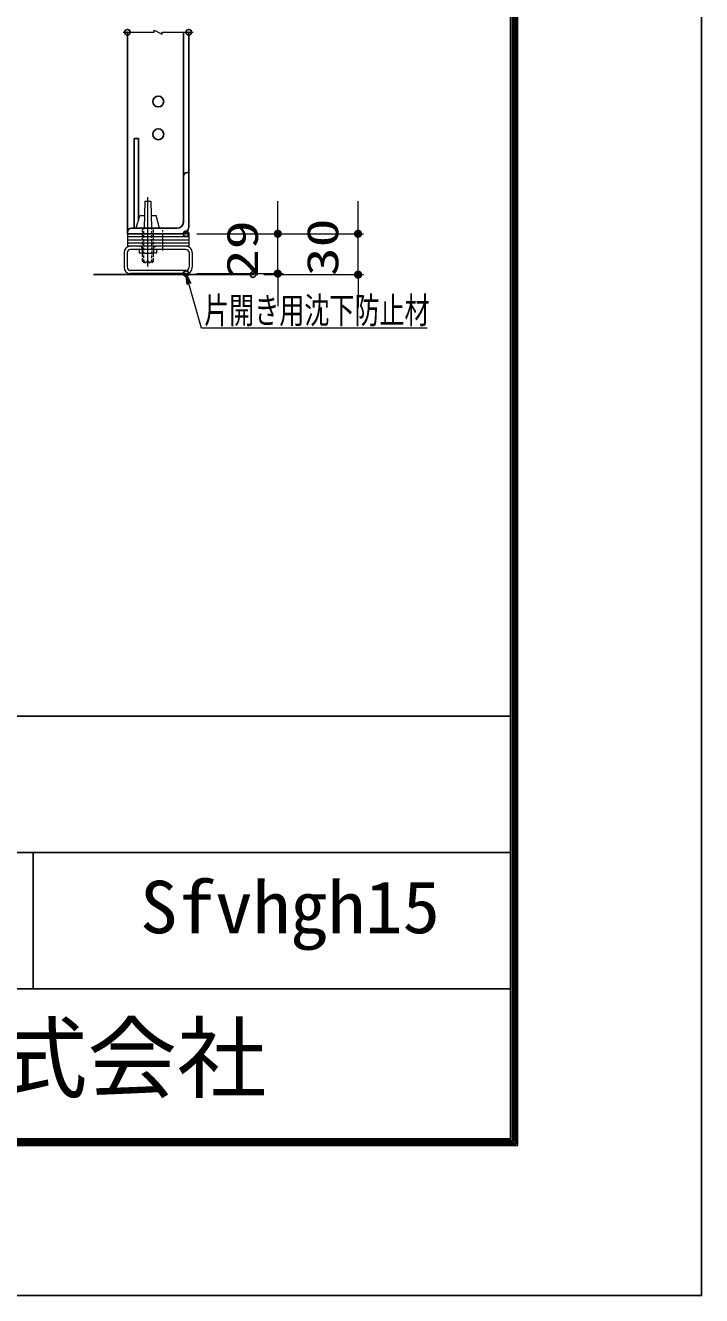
# Model space of a CAD drawing. Units: millimetres, scale not verified. Extents: x -5249 to 5251, y -3712 to 3712.
# Drawn here: x 4011 to 5251, y -3712 to -1383 of the extents above; entities that cross this region are included whole.
import ezdxf
from ezdxf.enums import TextEntityAlignment as Align

# ---------------------------------------------------------------- set-up
doc = ezdxf.new("R2010")
doc.units = ezdxf.units.MM
doc.header["$LTSCALE"] = 20
doc.header["$PDMODE"] = 32
doc.header["$PDSIZE"] = 10
for name, pattern in [('USER1', [0.375, 0.25, -0.125]), ('USER2', [50.8, 31.75, -6.35, 6.35, -6.35]), ('USER3', [1.125, 0.75, -0.125, 0.125, -0.125])]:
    doc.linetypes.add(name, pattern=pattern)
for name, color, linetype, lineweight in [('0-0_D-TTL', 7, 'Continuous', 25), ('0-2_D-STR1', 1, 'Continuous', 25), ('0-4_0', 7, 'Continuous', 25), ('0-5_D-STR-DIM', 7, 'Continuous', 13), ('0-7_D-STR-TXT', 7, 'Continuous', 13), ('0-9_D-BMK', 2, 'Continuous', 13), ('0-A_D-BGD', 7, 'Continuous', 25), ('0-B_D-STR3', 3, 'Continuous', 13)]:
    doc.layers.add(name, color=color, linetype=linetype, lineweight=lineweight)
doc.layers.add('0-1_D-TTL-TXT', color=7, linetype='Continuous')
doc.layers.add('0-6_Defpoints', color=7, linetype='Continuous')
doc.styles.add('ＭＳ ゴシック', font='')
doc.styles.get('ＭＳ ゴシック').set_extended_font_data('MS Gothic')

# ---------------------------------------------------------------- blocks, each defined once
blk = doc.blocks.new('_DotSmall')
at = {"layer": '0-4_0'}
for points in [[(0, 0), (-2.5, 0), (-2.48, 0.313)], [(0, 0), (-2.48, -0.313), (-2.5, 0)], [(0, 0), (-2.48, 0.313), (-2.421, 0.622)], [(0, 0), (-2.421, -0.622), (-2.48, -0.313)], [(0, 0), (-2.421, 0.622), (-2.324, 0.92)], [(0, 0), (-2.324, -0.92), (-2.421, -0.622)], [(0, 0), (-2.324, 0.92), (-2.191, 1.204)], [(0, 0), (-2.191, -1.204), (-2.324, -0.92)], [(0, 0), (-2.191, 1.204), (-2.023, 1.469)], [(0, 0), (-2.023, -1.469), (-2.191, -1.204)], [(0, 0), (-2.023, 1.469), (-1.822, 1.711)], [(0, 0), (-1.822, -1.711), (-2.023, -1.469)], [(0, 0), (-1.822, 1.711), (-1.594, 1.926)], [(0, 0), (-1.594, -1.926), (-1.822, -1.711)], [(0, 0), (-1.594, 1.926), (-1.34, 2.111)], [(0, 0), (-1.34, -2.111), (-1.594, -1.926)], [(0, 0), (-1.34, 2.111), (-1.064, 2.262)], [(0, 0), (-1.064, -2.262), (-1.34, -2.111)], [(0, 0), (-1.064, 2.262), (-0.773, 2.378)], [(0, 0), (-0.773, -2.378), (-1.064, -2.262)], [(0, 0), (-0.773, 2.378), (-0.468, 2.456)], [(0, 0), (-0.468, -2.456), (-0.773, -2.378)], [(0, 0), (-0.468, 2.456), (-0.157, 2.495)], [(0, 0), (-0.157, -2.495), (-0.468, -2.456)], [(0, 0), (-0.157, 2.495), (0.157, 2.495)], [(0, 0), (0.157, -2.495), (-0.157, -2.495)], [(0, 0), (0.157, 2.495), (0.468, 2.456)], [(0, 0), (0.468, 2.456), (0.773, 2.378)], [(0, 0), (0.773, 2.378), (1.064, 2.262)], [(0, 0), (1.064, 2.262), (1.34, 2.111)], [(0, 0), (1.34, 2.111), (1.594, 1.926)], [(0, 0), (1.594, 1.926), (1.822, 1.711)], [(0, 0), (1.822, 1.711), (2.023, 1.469)], [(0, 0), (2.023, 1.469), (2.191, 1.204)], [(0, 0), (2.191, 1.204), (2.324, 0.92)], [(0, 0), (2.324, 0.92), (2.421, 0.622)], [(0, 0), (2.421, 0.622), (2.48, 0.313)], [(0, 0), (2.48, 0.313), (2.5, 0)], [(0, 0), (0.468, -2.456), (0.157, -2.495)], [(0, 0), (0.773, -2.378), (0.468, -2.456)], [(0, 0), (1.064, -2.262), (0.773, -2.378)], [(0, 0), (1.34, -2.111), (1.064, -2.262)], [(0, 0), (1.594, -1.926), (1.34, -2.111)], [(0, 0), (1.822, -1.711), (1.594, -1.926)], [(0, 0), (2.023, -1.469), (1.822, -1.711)], [(0, 0), (2.191, -1.204), (2.023, -1.469)], [(0, 0), (2.324, -0.92), (2.191, -1.204)], [(0, 0), (2.421, -0.622), (2.324, -0.92)], [(0, 0), (2.48, -0.313), (2.421, -0.622)], [(0, 0), (2.5, 0), (2.48, -0.313)]]:
    blk.add_solid(points, dxfattribs=at)
blk = doc.blocks.new('_Open')
at = {"layer": '0-4_0'}
blk.add_line((-20, 3.33), (0, 0), dxfattribs=at)
blk.add_lwpolyline([(-20, -3.33), (0, 0), (-20, 0)], dxfattribs=at)

msp = doc.modelspace()

# ---------------------------------------------------------------- linework, layer by layer
at = {"layer": '0-0_D-TTL'}
for p, q in [((2650.64, -2650), (4900.64, -2650)), ((2650.64, -2900), (4900.64, -2900)), ((4025.64, -2900), (4025.64, -3150)), ((2650.64, -3150), (4900.64, -3150))]:
    msp.add_line(p, q, dxfattribs=at)
at = {"layer": '0-0_D-TTL', "color": 2}
msp.add_lwpolyline([(-5249.36, 3712.5), (5250.64, 3712.5), (5250.64, -3712.5), (-5249.36, -3712.5)], close=True, dxfattribs=at)
at = {"layer": '0-0_D-TTL'}
for points in [[(-4911.86, 3437.5), (4913.14, 3437.5), (4913.14, -3437.5), (-4911.86, -3437.5)], [(-4908.73, 3434.37), (4910.02, 3434.37), (4910.02, -3434.37), (-4908.73, -3434.37)], [(-4905.61, 3431.25), (4906.89, 3431.25), (4906.89, -3431.25), (-4905.61, -3431.25)], [(-4902.48, 3428.12), (4903.77, 3428.12), (4903.77, -3428.12), (-4902.48, -3428.12)], [(-4899.36, 3425), (4900.64, 3425), (4900.64, -3425), (-4899.36, -3425)]]:
    msp.add_lwpolyline(points, close=True, dxfattribs=at)
at = {"layer": '0-2_D-STR1'}
for p, q in [((4198.16, -1395.51), (4198.16, -1762.62)), ((4300.66, -1660.12), (4300.66, -1395.51)), ((4310.66, -1652.62), (4310.66, -1395.51)), ((4210.66, -1590.12), (4210.66, -1755.12)), ((4210.66, -1590.12), (4218.16, -1590.12)), ((4218.16, -1590.12), (4218.16, -1740.87)), ((4310.66, -1652.62), (4308.16, -1652.62)), ((4310.66, -1652.62), (4310.66, -1752.62)), ((4300.66, -1660.12), (4300.66, -1743.87)), ((4198.16, -1762.62), (4198.16, -1765.12)), ((4298.16, -1765.12), (4198.16, -1765.12)), ((4289.41, -1755.12), (4205.66, -1755.12))]:
    msp.add_line(p, q, dxfattribs=at)
for centre in [(4254.6, -1522.62), (4254.6, -1582.62)]:
    msp.add_circle(centre, 10, dxfattribs=at)
for centre, radius, start, end in [((4308.16, -1660.12), 7.5, 90, 180), ((4289.41, -1743.87), 11.25, 270, 0), ((4205.66, -1762.62), 7.5, 90, 180), ((4298.16, -1752.62), 12.5, 270, 0)]:
    msp.add_arc(centre, radius, start, end, dxfattribs=at)
at = {"layer": '0-5_D-STR-DIM'}
for p, q in [((4473.75, -1765.12), (4473.75, -1705.12)), ((4620.92, -1765.12), (4620.92, -1705.12)), ((4325.41, -1765.12), (4630.92, -1765.12)), ((4325.41, -1765.12), (4483.75, -1765.12)), ((4473.75, -1838.12), (4473.75, -1765.12)), ((4620.92, -1840.12), (4620.92, -1765.12)), ((4325.41, -1838.12), (4483.75, -1838.12)), ((4448.09, -1840.12), (4630.92, -1840.12)), ((4473.75, -1838.12), (4473.75, -1898.12)), ((4620.92, -1840.12), (4620.92, -1900.12))]:
    msp.add_line(p, q, dxfattribs=at)
at = {"layer": '0-6_Defpoints'}
for p in [(4198.16, -1395.51), (4310.66, -1395.51), (4305.41, -1765.12), (4473.75, -1765.12), (4620.92, -1765.12), (4305.41, -1838.12), (4428.09, -1840.12)]:
    msp.add_point(p, dxfattribs=at)
at = {"layer": '0-7_D-STR-TXT'}
msp.add_lwpolyline([(4747.66, -1938), (4334.18, -1938), (4308.18, -1847.73)], dxfattribs=at)
at = {"layer": '0-9_D-BMK'}
for p, q in [((4190.57, -1395.51), (4246.91, -1395.51)), ((4246.91, -1391.76), (4261.91, -1399.26)), ((4246.91, -1395.51), (4246.91, -1391.76)), ((4261.91, -1395.51), (4318.39, -1395.51)), ((4261.91, -1399.26), (4261.91, -1395.51))]:
    msp.add_line(p, q, dxfattribs=at)
at = {"layer": '0-A_D-BGD'}
msp.add_line((4135.91, -1840.12), (4428.09, -1840.12), dxfattribs=at)
at = {"layer": '0-B_D-STR3', "linetype": 'USER2'}
msp.add_line((4235.66, -1825.12), (4235.66, -1698.24), dxfattribs=at)
at = {"layer": '0-B_D-STR3'}
for p, q in [((4230.03, -1705.12), (4228.78, -1755.12)), ((4214.41, -1755.12), (4220.66, -1731.37)), ((4220.66, -1731.37), (4229.38, -1731.37)), ((4241.94, -1731.37), (4250.66, -1731.37)), ((4256.91, -1755.12), (4250.66, -1731.37)), ((4310.66, -1765.12), (4198.16, -1765.12)), ((4198.16, -1765.12), (4198.16, -1770.87)), ((4214.41, -1755.12), (4256.91, -1755.12)), ((4310.66, -1765.12), (4310.66, -1770.87)), ((4310.66, -1770.87), (4198.16, -1770.87)), ((4198.16, -1770.87), (4198.16, -1776.62)), ((4310.66, -1770.87), (4198.16, -1770.87)), ((4310.66, -1776.62), (4198.16, -1776.62)), ((4198.16, -1776.62), (4198.16, -1782.37)), ((4310.66, -1776.62), (4198.16, -1776.62)), ((4310.66, -1782.37), (4198.16, -1782.37)), ((4310.66, -1782.37), (4198.16, -1782.37)), ((4198.16, -1782.37), (4198.16, -1788.12)), ((4310.66, -1788.12), (4198.16, -1788.12)), ((4305.41, -1788.12), (4203.41, -1788.12)), ((4310.66, -1770.87), (4310.66, -1776.62)), ((4310.66, -1776.62), (4310.66, -1782.37)), ((4310.66, -1782.37), (4310.66, -1788.12)), ((4191.91, -1799.62), (4191.91, -1826.62)), ((4197.66, -1799.62), (4197.66, -1826.62)), ((4305.41, -1793.87), (4203.41, -1793.87)), ((4219.91, -1794.37), (4219.91, -1800.62)), ((4225.66, -1800.62), (4219.91, -1800.62)), ((4225.66, -1793.87), (4225.66, -1800.62)), ((4225.66, -1800.62), (4245.66, -1800.62)), ((4245.66, -1793.87), (4245.66, -1800.62)), ((4251.41, -1800.62), (4245.66, -1800.62)), ((4251.41, -1794.37), (4251.41, -1800.62)), ((4311.16, -1799.62), (4311.16, -1826.62)), ((4316.91, -1799.62), (4316.91, -1826.62)), ((4305.41, -1832.37), (4203.41, -1832.37)), ((4305.41, -1838.12), (4203.41, -1838.12))]:
    msp.add_line(p, q, dxfattribs=at)
at = {"layer": '0-B_D-STR3', "linetype": 'USER1'}
for p, q in [((4225.66, -1815.12), (4225.66, -1755.12)), ((4228.16, -1817.62), (4228.16, -1755.12)), ((4243.16, -1817.62), (4243.16, -1755.12)), ((4245.66, -1815.12), (4245.66, -1755.12)), ((4225.66, -1815.12), (4245.66, -1815.12)), ((4228.16, -1817.62), (4225.66, -1815.12)), ((4243.16, -1817.62), (4245.66, -1815.12)), ((4228.16, -1817.62), (4243.16, -1817.62))]:
    msp.add_line(p, q, dxfattribs=at)
at = {"layer": '0-B_D-STR3', "linetype": 'USER3'}
for p, q in [((4263.16, -1778.37), (4263.16, -1757.62)), ((4263.16, -1784.12), (4263.16, -1763.37)), ((4263.16, -1789.87), (4263.16, -1769.12)), ((4263.16, -1795.62), (4263.16, -1774.87))]:
    msp.add_line(p, q, dxfattribs=at)
at = {"layer": '0-B_D-STR3'}
msp.add_lwpolyline([(4230.03, -1705.12), (4241.28, -1705.12), (4242.53, -1755.12)], dxfattribs=at)
for centre, radius, start, end in [((4203.41, -1799.62), 11.5, 90, 180), ((4305.41, -1799.62), 11.5, 0, 90), ((4203.41, -1799.62), 5.75, 90, 180), ((4219.41, -1794.37), 0.5, 0, 90), ((4251.91, -1794.37), 0.5, 90, 180), ((4305.41, -1799.62), 5.75, 0, 90), ((4203.41, -1826.62), 11.5, 180, 270), ((4203.41, -1826.62), 5.75, 180, 270), ((4305.41, -1826.62), 11.5, 270, 0), ((4305.41, -1826.62), 5.75, 270, 0)]:
    msp.add_arc(centre, radius, start, end, dxfattribs=at)
at = {"layer": '0-B_D-STR3', "linetype": 'USER1'}
for centre, start, end in [((4219.91, -1793.87), 0, 90), ((4251.41, -1793.87), 90, 180)]:
    msp.add_arc(centre, 5.75, start, end, dxfattribs=at)

# ---------------------------------------------------------------- block references
at = {"layer": '0-5_D-STR-DIM', "xscale": 3, "yscale": 3}
for p, rotation in [((4473.75, -1765.12), 270), ((4620.92, -1765.12), 270), ((4473.75, -1838.12), 90), ((4620.92, -1840.12), 90)]:
    msp.add_blockref('_DotSmall', p, dxfattribs=dict(at, rotation=rotation))
at = {"layer": '0-7_D-STR-TXT', "rotation": 106.06623}
msp.add_blockref('_Open', (4305.41, -1838.12), dxfattribs=at)

# ---------------------------------------------------------------- texts
at = {"layer": '0-1_D-TTL-TXT', "style": 'ＭＳ ゴシック', "width": 1.05}
msp.add_text('Sfvhgh15', height=96.21, dxfattribs=at).set_placement((4221.47, -3076.84), align=Align.BOTTOM_LEFT)
at = {"layer": '0-1_D-TTL-TXT', "style": 'ＭＳ ゴシック'}
msp.add_text('JFE 建材株式会社', height=120.3, dxfattribs=at).set_placement((3141.12, -3373.13), align=Align.BOTTOM_LEFT)
at = {"layer": '0-5_D-STR-DIM', "style": 'ＭＳ ゴシック', "width": 1.35}
for s, p in [('29', (4454.86, -1846.62)), ('30', (4602.02, -1843.12))]:
    msp.add_text(s, height=57.77, rotation=90, dxfattribs=at).set_placement(p, align=Align.BOTTOM_LEFT)
at = {"layer": '0-7_D-STR-TXT', "style": 'ＭＳ ゴシック', "width": 0.7}
msp.add_text('片開き用沈下防止材', height=48.09, dxfattribs=at).set_placement((4338.82, -1944.03), align=Align.BOTTOM_LEFT)

doc.saveas('drawing.dxf')
